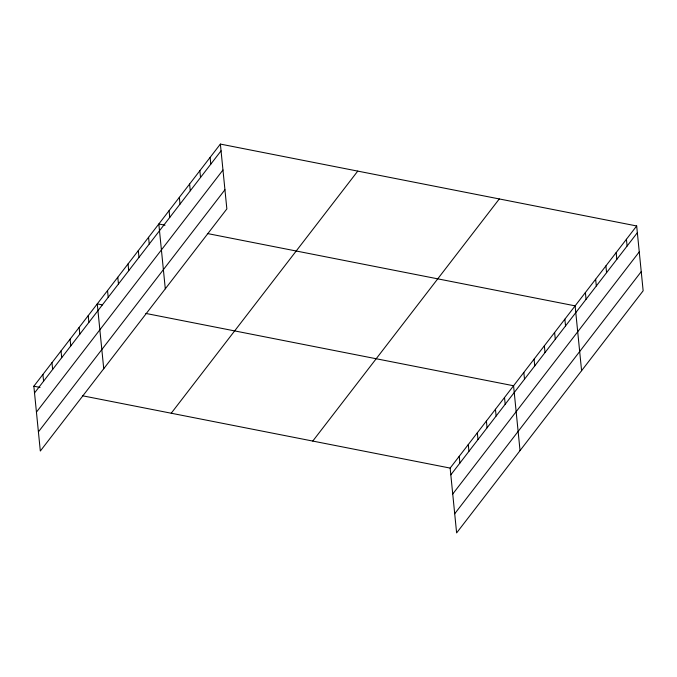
<?xml version="1.0" encoding="UTF-8"?>
<svg xmlns="http://www.w3.org/2000/svg" width="677" height="677" viewBox="0 0 677 677"><rect width="100%" height="100%" fill="white"/><g stroke="black" fill="none" stroke-linecap="round" stroke-linejoin="round"><path stroke-width="1.02" d="M220.38 144.083L226.854 208.914L40.324 451.034L33.85 386.203L220.38 144.083L636.676 225.966L643.15 290.797L456.62 532.917L450.146 468.086L636.676 225.966M34.527 392.956L221.057 150.836M36.44 412.124L222.97 170.003M38.411 431.875L224.942 189.746M171.23 413.224L357.761 171.103M312.774 441.065L499.296 198.945M450.823 474.839L637.353 232.719M452.735 494.007L639.266 251.878M454.707 513.75L641.237 271.629M165.019 225.204L158.824 223.985L165.298 288.817M207.374 233.531L575.12 305.86L581.594 370.691M102.439 304.904L97.268 303.888L103.742 368.72M145.817 313.434L513.572 385.763L520.038 450.594M33.85 386.203L40.045 387.422M82.399 395.757L450.146 468.086M626.42 239.277L627.097 246.03M616.163 252.597L616.832 259.35M605.898 265.909L606.575 272.662M595.642 279.229L596.319 285.982M585.385 292.549L586.054 299.302M564.863 319.18L565.54 325.933M554.607 332.5L555.284 339.253M544.35 345.812L545.019 352.565M534.085 359.132L534.762 365.885M523.829 372.443L524.506 379.196M504.509 397.526L505.186 404.279M495.446 409.28L496.123 416.033M486.391 421.043L487.059 427.796M477.327 432.806L478.004 439.559M468.272 444.561L468.941 451.314M459.209 456.323L459.886 463.076M210.124 157.403L210.792 164.156M199.859 170.714L200.536 177.467M189.602 184.034L190.279 190.787M179.346 197.354L180.014 204.107M169.081 210.665L169.758 217.419M148.568 237.297L149.236 244.05M138.303 250.617L138.98 257.37M128.046 263.937L128.723 270.69M117.79 277.248L118.467 284.002M107.533 290.568L108.202 297.321M88.213 315.643L88.882 322.396M79.15 327.406L79.827 334.159M70.086 339.169L70.763 345.922M61.032 350.923L61.7 357.676M51.968 362.686L52.645 369.439M42.913 374.449L43.582 381.202"/></g></svg>
